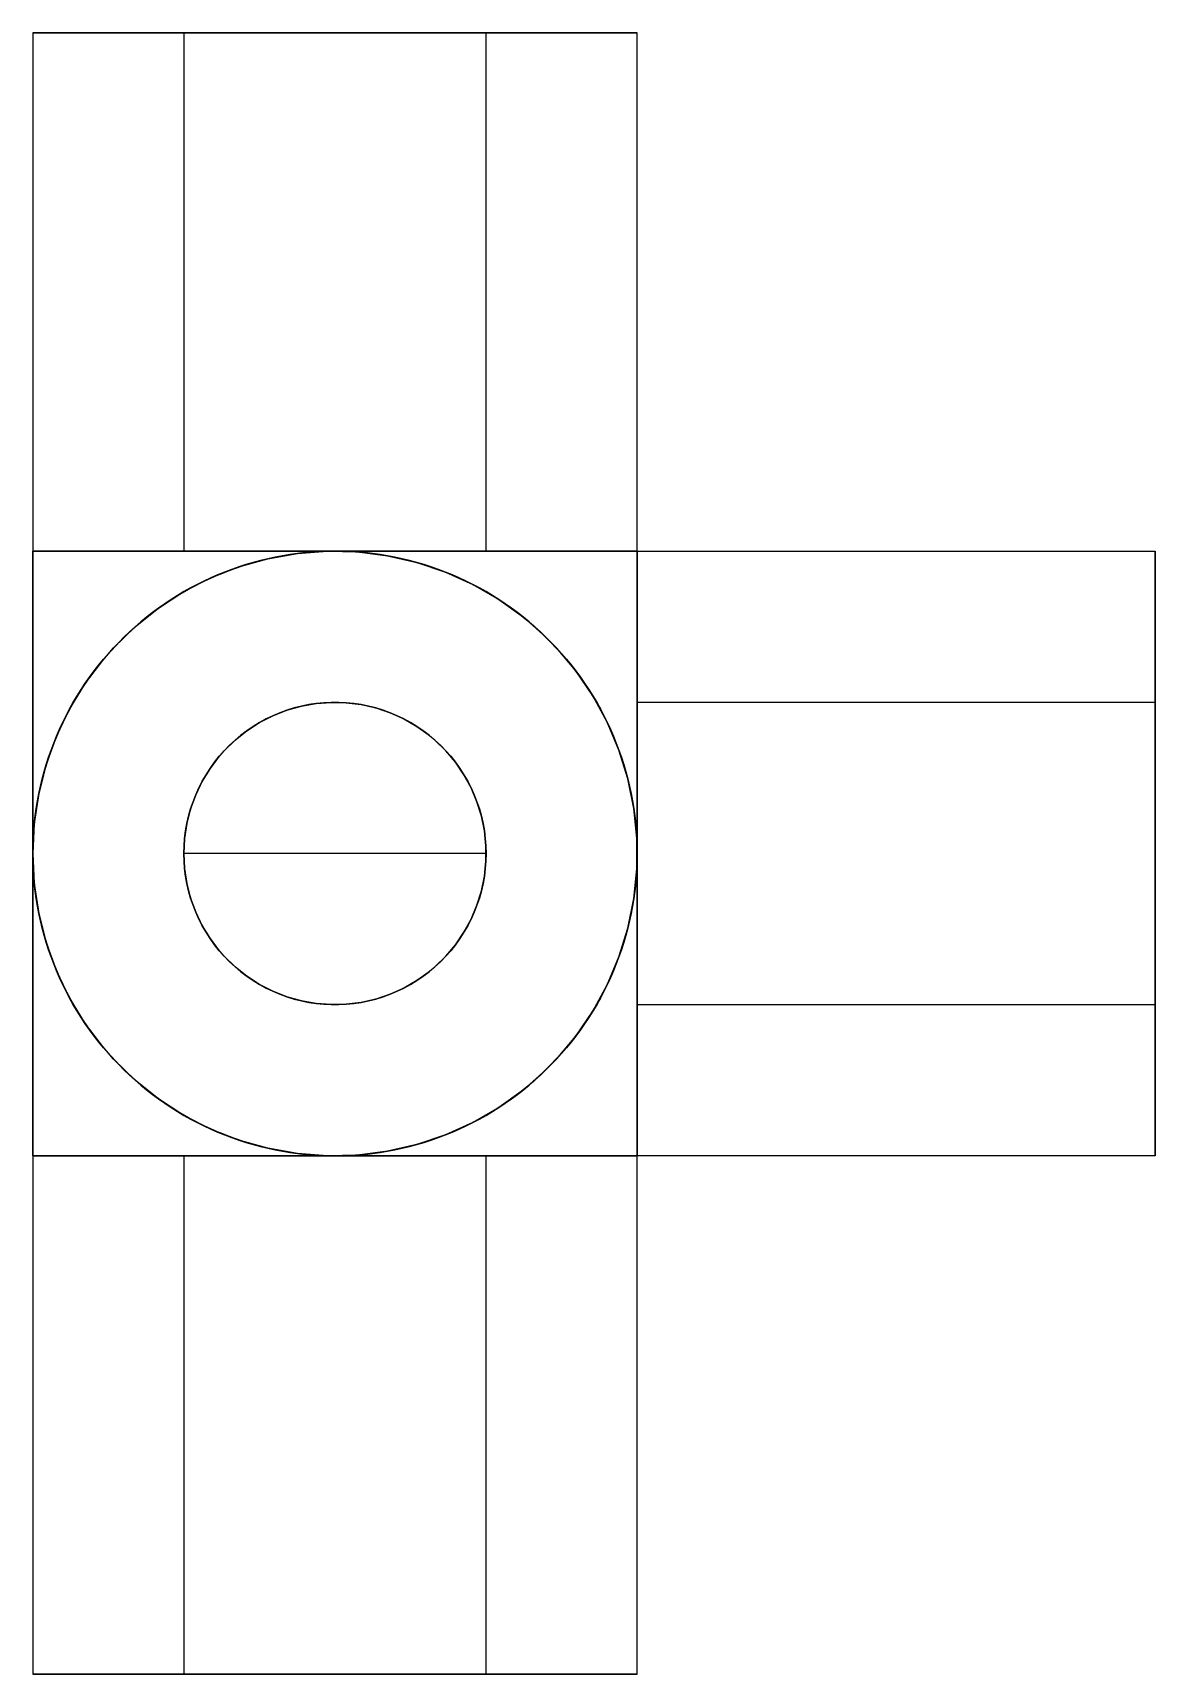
# Model space of a CAD drawing. Extents: x 0 to 2.83, y 0 to 3.3.
# Drawn here: x 0 to 1.026, y 1.8 to 3.3 of the extents above; entities that cross this region are included whole.
import ezdxf

# ---------------------------------------------------------------- set-up
doc = ezdxf.new("R2010")
doc.units = 0
doc.linetypes.add('HIDDEN', pattern=[9, 6, -3])
doc.layers.add('FRONT', color=7, linetype='CONTINUOUS')
doc.layers.add('FRONT_HID', color=7, linetype='HIDDEN')

msp = doc.modelspace()

# ---------------------------------------------------------------- linework, layer by layer
at = {"layer": 'FRONT'}
for p, q in [((0.552632, 3.3), (0, 3.3)), ((0, 3.3), (0, 2.826316)), ((0.552632, 2.826316), (0.552632, 3.3)), ((0.276316, 2.826316), (0, 2.826316)), ((0, 2.826316), (0, 2.55)), ((0.21483, 2.819388), (0.241958, 2.824171)), ((0.241958, 2.824171), (0.269427, 2.82623)), ((0.269427, 2.82623), (0.296965, 2.825543)), ((0.552632, 2.826316), (0.276316, 2.826316)), ((0.296965, 2.825543), (0.324298, 2.822118)), ((0.324298, 2.822118), (0.351153, 2.815988)), ((0.552632, 2.826316), (1.026316, 2.826316)), ((0.552632, 2.55), (0.552632, 2.826316)), ((1.026316, 2.273684), (1.026316, 2.826316)), ((0.162671, 2.801863), (0.188313, 2.811927)), ((0.188313, 2.811927), (0.21483, 2.819388)), ((0.351153, 2.815988), (0.377265, 2.807215)), ((0.377265, 2.807215), (0.402374, 2.795886)), ((0.138158, 2.789296), (0.162671, 2.801863)), ((0.402374, 2.795886), (0.42623, 2.782112)), ((0.115018, 2.774351), (0.138158, 2.789296)), ((0.42623, 2.782112), (0.448596, 2.766032)), ((0.093482, 2.757176), (0.115018, 2.774351)), ((0.448596, 2.766032), (0.46925, 2.747805)), ((0.073762, 2.737942), (0.093482, 2.757176)), ((0.46925, 2.747805), (0.487986, 2.727612)), ((0.056055, 2.716841), (0.073762, 2.737942)), ((0.040538, 2.694081), (0.056055, 2.716841)), ((0.487986, 2.727612), (0.504619, 2.705654)), ((0.504619, 2.705654), (0.518982, 2.682149)), ((0.027364, 2.669889), (0.040538, 2.694081)), ((0.245573, 2.684694), (0.259137, 2.687086)), ((0.259137, 2.687086), (0.272871, 2.688115)), ((0.272871, 2.688115), (0.28664, 2.687772)), ((0.28664, 2.687772), (0.300307, 2.686059)), ((0.300307, 2.686059), (0.313735, 2.682994)), ((0.207237, 2.669648), (0.219493, 2.675932)), ((0.219493, 2.675932), (0.232314, 2.680964)), ((0.232314, 2.680964), (0.245573, 2.684694)), ((0.313735, 2.682994), (0.326791, 2.678608)), ((0.326791, 2.678608), (0.339345, 2.672943)), ((0.339345, 2.672943), (0.351273, 2.666056)), ((0.518982, 2.682149), (0.530934, 2.657331)), ((0.016664, 2.644506), (0.027364, 2.669889)), ((0.184899, 2.653588), (0.195667, 2.662176)), ((0.195667, 2.662176), (0.207237, 2.669648)), ((0.351273, 2.666056), (0.362456, 2.658016)), ((0.362456, 2.658016), (0.372783, 2.648903)), ((0.530934, 2.657331), (0.540356, 2.631446)), ((0.008544, 2.618183), (0.016664, 2.644506)), ((0.166186, 2.63342), (0.175039, 2.643971)), ((0.175039, 2.643971), (0.184899, 2.653588)), ((0.372783, 2.648903), (0.382151, 2.638806)), ((0.158427, 2.62204), (0.166186, 2.63342)), ((0.382151, 2.638806), (0.390467, 2.627827)), ((0.390467, 2.627827), (0.397649, 2.616075)), ((0.540356, 2.631446), (0.547153, 2.604751)), ((0.003086, 2.591183), (0.008544, 2.618183)), ((0.15184, 2.609944), (0.158427, 2.62204)), ((0.397649, 2.616075), (0.403625, 2.603665)), ((0.14243, 2.584091), (0.14649, 2.597253)), ((0.14649, 2.597253), (0.15184, 2.609944)), ((0.403625, 2.603665), (0.408336, 2.590723)), ((0.547153, 2.604751), (0.551259, 2.577512)), ((0.000343, 2.563773), (0.003086, 2.591183)), ((0.139701, 2.570591), (0.14243, 2.584091)), ((0.408336, 2.590723), (0.411734, 2.577375)), ((0.13833, 2.556887), (0.139701, 2.570591)), ((0.411734, 2.577375), (0.413787, 2.563756)), ((0.551259, 2.577512), (0.552632, 2.55)), ((0, 2.55), (0, 2.273684)), ((0.000343, 2.536227), (0.000343, 2.563773)), ((0.414474, 2.55), (0.138158, 2.55)), ((0.13833, 2.543113), (0.13833, 2.556887)), ((0.413787, 2.563756), (0.414474, 2.55)), ((0.414474, 2.55), (0.413787, 2.536244)), ((0.552632, 2.55), (0.551259, 2.522488)), ((0.552632, 2.273684), (0.552632, 2.55)), ((0.003086, 2.508817), (0.000343, 2.536227)), ((0.139701, 2.529409), (0.13833, 2.543113)), ((0.413787, 2.536244), (0.411734, 2.522625)), ((0.14243, 2.515909), (0.139701, 2.529409)), ((0.411734, 2.522625), (0.408336, 2.509277)), ((0.551259, 2.522488), (0.547153, 2.495249)), ((0.008544, 2.481817), (0.003086, 2.508817)), ((0.14649, 2.502747), (0.14243, 2.515909)), ((0.408336, 2.509277), (0.403625, 2.496335)), ((0.15184, 2.490056), (0.14649, 2.502747)), ((0.158427, 2.47796), (0.15184, 2.490056)), ((0.403625, 2.496335), (0.397649, 2.483925)), ((0.547153, 2.495249), (0.540356, 2.468554)), ((0.016664, 2.455494), (0.008544, 2.481817)), ((0.166186, 2.46658), (0.158427, 2.47796)), ((0.397649, 2.483925), (0.390467, 2.472173)), ((0.175039, 2.456029), (0.166186, 2.46658)), ((0.382151, 2.461194), (0.372783, 2.451097)), ((0.390467, 2.472173), (0.382151, 2.461194)), ((0.540356, 2.468554), (0.530934, 2.442669)), ((0.027364, 2.430111), (0.016664, 2.455494)), ((0.184899, 2.446412), (0.175039, 2.456029)), ((0.195667, 2.437824), (0.184899, 2.446412)), ((0.372783, 2.451097), (0.362456, 2.441984)), ((0.040538, 2.405919), (0.027364, 2.430111)), ((0.207237, 2.430352), (0.195667, 2.437824)), ((0.219493, 2.424068), (0.207237, 2.430352)), ((0.351273, 2.433944), (0.339345, 2.427057)), ((0.362456, 2.441984), (0.351273, 2.433944)), ((0.530934, 2.442669), (0.518982, 2.417851)), ((0.232314, 2.419036), (0.219493, 2.424068)), ((0.245573, 2.415306), (0.232314, 2.419036)), ((0.259137, 2.412914), (0.245573, 2.415306)), ((0.313735, 2.417006), (0.300307, 2.413941)), ((0.326791, 2.421392), (0.313735, 2.417006)), ((0.339345, 2.427057), (0.326791, 2.421392)), ((0.518982, 2.417851), (0.504619, 2.394346)), ((0.056055, 2.383159), (0.040538, 2.405919)), ((0.272871, 2.411885), (0.259137, 2.412914)), ((0.28664, 2.412228), (0.272871, 2.411885)), ((0.300307, 2.413941), (0.28664, 2.412228)), ((0.504619, 2.394346), (0.487986, 2.372388)), ((0.073762, 2.362058), (0.056055, 2.383159)), ((0.487986, 2.372388), (0.46925, 2.352195)), ((0.093482, 2.342824), (0.073762, 2.362058)), ((0.115018, 2.325649), (0.093482, 2.342824)), ((0.46925, 2.352195), (0.448596, 2.333968)), ((0.138158, 2.310704), (0.115018, 2.325649)), ((0.448596, 2.333968), (0.42623, 2.317888)), ((0.162671, 2.298137), (0.138158, 2.310704)), ((0.42623, 2.317888), (0.402374, 2.304114)), ((0.188313, 2.288073), (0.162671, 2.298137)), ((0.402374, 2.304114), (0.377265, 2.292785)), ((0.21483, 2.280612), (0.188313, 2.288073)), ((0.241958, 2.275829), (0.21483, 2.280612)), ((0.351153, 2.284012), (0.324298, 2.277882)), ((0.377265, 2.292785), (0.351153, 2.284012)), ((0, 2.273684), (0, 1.8)), ((0, 2.273684), (0.276316, 2.273684)), ((0.269427, 2.27377), (0.241958, 2.275829)), ((0.296965, 2.274457), (0.269427, 2.27377)), ((0.276316, 2.273684), (0.552632, 2.273684)), ((0.324298, 2.277882), (0.296965, 2.274457)), ((1.026316, 2.273684), (0.552632, 2.273684)), ((0.552632, 1.8), (0.552632, 2.273684)), ((0, 1.8), (0.552632, 1.8))]:
    msp.add_line(p, q, dxfattribs=at)
at = {"layer": 'FRONT_HID', "linetype": 'HIDDEN'}
for p, q in [((0, 3.3), (0.552632, 3.3)), ((0.414474, 3.3), (0.138158, 3.3)), ((0.138158, 3.3), (0.414474, 3.3)), ((0.138158, 3.3), (0.138158, 2.826316)), ((0.414474, 2.826316), (0.414474, 3.3)), ((0.276316, 2.826316), (0, 2.826316)), ((0, 2.826316), (0.276316, 2.826316)), ((0.276316, 2.826316), (0, 2.826316)), ((0, 2.826316), (0, 2.55)), ((0, 2.55), (0, 2.826316)), ((0, 2.826316), (0, 2.55)), ((0, 2.826316), (0, 2.688158)), ((0.138158, 2.826316), (0.414474, 2.826316)), ((0.414474, 2.826316), (0.138158, 2.826316)), ((0.414474, 2.826316), (0.138158, 2.826316)), ((0.228334, 2.822118), (0.201478, 2.815988)), ((0.221565, 2.820837), (0.21483, 2.819388)), ((0.21483, 2.819388), (0.221565, 2.820837)), ((0.228334, 2.822118), (0.221565, 2.820837)), ((0.221565, 2.820837), (0.228334, 2.822118)), ((0.255667, 2.825543), (0.228334, 2.822118)), ((0.235133, 2.82323), (0.228334, 2.822118)), ((0.228334, 2.822118), (0.235133, 2.82323)), ((0.241958, 2.824171), (0.235133, 2.82323)), ((0.235133, 2.82323), (0.241958, 2.824171)), ((0.248804, 2.824943), (0.241958, 2.824171)), ((0.241958, 2.824171), (0.248804, 2.824943)), ((0.255667, 2.825543), (0.248804, 2.824943)), ((0.248804, 2.824943), (0.255667, 2.825543)), ((0.283205, 2.82623), (0.255667, 2.825543)), ((0.262543, 2.825972), (0.255667, 2.825543)), ((0.255667, 2.825543), (0.262543, 2.825972)), ((0.269427, 2.82623), (0.262543, 2.825972)), ((0.262543, 2.825972), (0.269427, 2.82623)), ((0.276316, 2.826316), (0.269427, 2.82623)), ((0.269427, 2.82623), (0.276316, 2.826316)), ((0.276316, 2.826316), (0.552632, 2.826316)), ((0.552632, 2.826316), (0.276316, 2.826316)), ((0.283205, 2.82623), (0.276316, 2.826316)), ((0.552632, 2.826316), (0.276316, 2.826316)), ((0.276316, 2.826316), (0.283205, 2.82623)), ((0.290089, 2.825972), (0.283205, 2.82623)), ((0.283205, 2.82623), (0.290089, 2.825972)), ((0.310674, 2.824171), (0.283205, 2.82623)), ((0.296965, 2.825543), (0.290089, 2.825972)), ((0.290089, 2.825972), (0.296965, 2.825543)), ((0.303828, 2.824943), (0.296965, 2.825543)), ((0.296965, 2.825543), (0.303828, 2.824943)), ((0.310674, 2.824171), (0.303828, 2.824943)), ((0.303828, 2.824943), (0.310674, 2.824171)), ((0.317499, 2.82323), (0.310674, 2.824171)), ((0.310674, 2.824171), (0.317499, 2.82323)), ((0.337802, 2.819388), (0.310674, 2.824171)), ((0.324298, 2.822118), (0.317499, 2.82323)), ((0.317499, 2.82323), (0.324298, 2.822118)), ((0.331067, 2.820837), (0.324298, 2.822118)), ((0.324298, 2.822118), (0.331067, 2.820837)), ((0.337802, 2.819388), (0.331067, 2.820837)), ((0.331067, 2.820837), (0.337802, 2.819388)), ((0.552632, 2.55), (0.552632, 2.826316)), ((0.552632, 2.826316), (0.552632, 2.55)), ((0.552632, 2.55), (0.552632, 2.826316)), ((1.026316, 2.826316), (1.026316, 2.273684)), ((0.175366, 2.807215), (0.150258, 2.795886)), ((0.175366, 2.807215), (0.168985, 2.804618)), ((0.168985, 2.804618), (0.175366, 2.807215)), ((0.201478, 2.815988), (0.175366, 2.807215)), ((0.18181, 2.809652), (0.175366, 2.807215)), ((0.175366, 2.807215), (0.18181, 2.809652)), ((0.188313, 2.811927), (0.18181, 2.809652)), ((0.18181, 2.809652), (0.188313, 2.811927)), ((0.19487, 2.81404), (0.188313, 2.811927)), ((0.188313, 2.811927), (0.19487, 2.81404)), ((0.201478, 2.815988), (0.19487, 2.81404)), ((0.19487, 2.81404), (0.201478, 2.815988)), ((0.208133, 2.817771), (0.201478, 2.815988)), ((0.201478, 2.815988), (0.208133, 2.817771)), ((0.21483, 2.819388), (0.208133, 2.817771)), ((0.208133, 2.817771), (0.21483, 2.819388)), ((0.344499, 2.817771), (0.337802, 2.819388)), ((0.337802, 2.819388), (0.344499, 2.817771)), ((0.364319, 2.811927), (0.337802, 2.819388)), ((0.351153, 2.815988), (0.344499, 2.817771)), ((0.344499, 2.817771), (0.351153, 2.815988)), ((0.357761, 2.81404), (0.351153, 2.815988)), ((0.351153, 2.815988), (0.357761, 2.81404)), ((0.364319, 2.811927), (0.357761, 2.81404)), ((0.357761, 2.81404), (0.364319, 2.811927)), ((0.370821, 2.809652), (0.364319, 2.811927)), ((0.364319, 2.811927), (0.370821, 2.809652)), ((0.389961, 2.801863), (0.364319, 2.811927)), ((0.377265, 2.807215), (0.370821, 2.809652)), ((0.370821, 2.809652), (0.377265, 2.807215)), ((0.383646, 2.804618), (0.377265, 2.807215)), ((0.377265, 2.807215), (0.383646, 2.804618)), ((0.150258, 2.795886), (0.126402, 2.782112)), ((0.144167, 2.792666), (0.138158, 2.789296)), ((0.138158, 2.789296), (0.144167, 2.792666)), ((0.150258, 2.795886), (0.144167, 2.792666)), ((0.144167, 2.792666), (0.150258, 2.795886)), ((0.156427, 2.798952), (0.150258, 2.795886)), ((0.150258, 2.795886), (0.156427, 2.798952)), ((0.162671, 2.801863), (0.156427, 2.798952)), ((0.156427, 2.798952), (0.162671, 2.801863)), ((0.168985, 2.804618), (0.162671, 2.801863)), ((0.162671, 2.801863), (0.168985, 2.804618)), ((0.389961, 2.801863), (0.383646, 2.804618)), ((0.383646, 2.804618), (0.389961, 2.801863)), ((0.396205, 2.798952), (0.389961, 2.801863)), ((0.389961, 2.801863), (0.396205, 2.798952)), ((0.414474, 2.789296), (0.389961, 2.801863)), ((0.402374, 2.795886), (0.396205, 2.798952)), ((0.396205, 2.798952), (0.402374, 2.795886)), ((0.408465, 2.792666), (0.402374, 2.795886)), ((0.402374, 2.795886), (0.408465, 2.792666)), ((0.414474, 2.789296), (0.408465, 2.792666)), ((0.408465, 2.792666), (0.414474, 2.789296)), ((0.126402, 2.782112), (0.104036, 2.766032)), ((0.120662, 2.778303), (0.115018, 2.774351)), ((0.115018, 2.774351), (0.120662, 2.778303)), ((0.126402, 2.782112), (0.120662, 2.778303)), ((0.120662, 2.778303), (0.126402, 2.782112)), ((0.132235, 2.785778), (0.126402, 2.782112)), ((0.126402, 2.782112), (0.132235, 2.785778)), ((0.138158, 2.789296), (0.132235, 2.785778)), ((0.132235, 2.785778), (0.138158, 2.789296)), ((0.420397, 2.785778), (0.414474, 2.789296)), ((0.414474, 2.789296), (0.420397, 2.785778)), ((0.437613, 2.774351), (0.414474, 2.789296)), ((0.42623, 2.782112), (0.420397, 2.785778)), ((0.420397, 2.785778), (0.42623, 2.782112)), ((0.43197, 2.778303), (0.42623, 2.782112)), ((0.42623, 2.782112), (0.43197, 2.778303)), ((0.437613, 2.774351), (0.43197, 2.778303)), ((0.43197, 2.778303), (0.437613, 2.774351)), ((0.104036, 2.766032), (0.083382, 2.747805)), ((0.098703, 2.76167), (0.093482, 2.757176)), ((0.093482, 2.757176), (0.098703, 2.76167)), ((0.104036, 2.766032), (0.098703, 2.76167)), ((0.098703, 2.76167), (0.104036, 2.766032)), ((0.109475, 2.77026), (0.104036, 2.766032)), ((0.104036, 2.766032), (0.109475, 2.77026)), ((0.115018, 2.774351), (0.109475, 2.77026)), ((0.109475, 2.77026), (0.115018, 2.774351)), ((0.443156, 2.77026), (0.437613, 2.774351)), ((0.437613, 2.774351), (0.443156, 2.77026)), ((0.45915, 2.757176), (0.437613, 2.774351)), ((0.448596, 2.766032), (0.443156, 2.77026)), ((0.443156, 2.77026), (0.448596, 2.766032)), ((0.453928, 2.76167), (0.448596, 2.766032)), ((0.448596, 2.766032), (0.453928, 2.76167)), ((0.45915, 2.757176), (0.453928, 2.76167)), ((0.453928, 2.76167), (0.45915, 2.757176)), ((0.083382, 2.747805), (0.064646, 2.727612)), ((0.083382, 2.747805), (0.07851, 2.742934)), ((0.07851, 2.742934), (0.083382, 2.747805)), ((0.088373, 2.752554), (0.083382, 2.747805)), ((0.083382, 2.747805), (0.088373, 2.752554)), ((0.093482, 2.757176), (0.088373, 2.752554)), ((0.088373, 2.752554), (0.093482, 2.757176)), ((0.464258, 2.752554), (0.45915, 2.757176)), ((0.45915, 2.757176), (0.464258, 2.752554)), ((0.47887, 2.737942), (0.45915, 2.757176)), ((0.46925, 2.747805), (0.464258, 2.752554)), ((0.464258, 2.752554), (0.46925, 2.747805)), ((0.474121, 2.742934), (0.46925, 2.747805)), ((0.46925, 2.747805), (0.474121, 2.742934)), ((0.069139, 2.732834), (0.064646, 2.727612)), ((0.064646, 2.727612), (0.069139, 2.732834)), ((0.073762, 2.737942), (0.069139, 2.732834)), ((0.069139, 2.732834), (0.073762, 2.737942)), ((0.07851, 2.742934), (0.073762, 2.737942)), ((0.073762, 2.737942), (0.07851, 2.742934)), ((0.47887, 2.737942), (0.474121, 2.742934)), ((0.474121, 2.742934), (0.47887, 2.737942)), ((0.483492, 2.732834), (0.47887, 2.737942)), ((0.47887, 2.737942), (0.483492, 2.732834)), ((0.496576, 2.716841), (0.47887, 2.737942)), ((0.487986, 2.727612), (0.483492, 2.732834)), ((0.483492, 2.732834), (0.487986, 2.727612)), ((0.064646, 2.727612), (0.048013, 2.705654)), ((0.056055, 2.716841), (0.051964, 2.711298)), ((0.051964, 2.711298), (0.056055, 2.716841)), ((0.060283, 2.72228), (0.056055, 2.716841)), ((0.056055, 2.716841), (0.060283, 2.72228)), ((0.064646, 2.727612), (0.060283, 2.72228)), ((0.060283, 2.72228), (0.064646, 2.727612)), ((0.492348, 2.72228), (0.487986, 2.727612)), ((0.487986, 2.727612), (0.492348, 2.72228)), ((0.496576, 2.716841), (0.492348, 2.72228)), ((0.492348, 2.72228), (0.496576, 2.716841)), ((0.500667, 2.711298), (0.496576, 2.716841)), ((0.496576, 2.716841), (0.500667, 2.711298)), ((0.512094, 2.694081), (0.496576, 2.716841)), ((0.048013, 2.705654), (0.033649, 2.682149)), ((0.048013, 2.705654), (0.044203, 2.699914)), ((0.044203, 2.699914), (0.048013, 2.705654)), ((0.051964, 2.711298), (0.048013, 2.705654)), ((0.048013, 2.705654), (0.051964, 2.711298)), ((0.504619, 2.705654), (0.500667, 2.711298)), ((0.500667, 2.711298), (0.504619, 2.705654)), ((0.508428, 2.699914), (0.504619, 2.705654)), ((0.504619, 2.705654), (0.508428, 2.699914)), ((0, 2.411842), (0, 2.688158)), ((0, 2.688158), (0, 2.411842)), ((0, 2.688158), (0, 2.411842)), ((0.037019, 2.688158), (0.033649, 2.682149)), ((0.033649, 2.682149), (0.037019, 2.688158)), ((0.040538, 2.694081), (0.037019, 2.688158)), ((0.037019, 2.688158), (0.040538, 2.694081)), ((0.044203, 2.699914), (0.040538, 2.694081)), ((0.040538, 2.694081), (0.044203, 2.699914)), ((0.252325, 2.686059), (0.238897, 2.682994)), ((0.252325, 2.686059), (0.245573, 2.684694)), ((0.245573, 2.684694), (0.252325, 2.686059)), ((0.265991, 2.687772), (0.252325, 2.686059)), ((0.259137, 2.687086), (0.252325, 2.686059)), ((0.252325, 2.686059), (0.259137, 2.687086)), ((0.265991, 2.687772), (0.259137, 2.687086)), ((0.259137, 2.687086), (0.265991, 2.687772)), ((0.27976, 2.688115), (0.265991, 2.687772)), ((0.272871, 2.688115), (0.265991, 2.687772)), ((0.265991, 2.687772), (0.272871, 2.688115)), ((0.27976, 2.688115), (0.272871, 2.688115)), ((0.272871, 2.688115), (0.27976, 2.688115)), ((0.293495, 2.687086), (0.27976, 2.688115)), ((0.28664, 2.687772), (0.27976, 2.688115)), ((0.27976, 2.688115), (0.28664, 2.687772)), ((0.293495, 2.687086), (0.28664, 2.687772)), ((0.28664, 2.687772), (0.293495, 2.687086)), ((0.307059, 2.684694), (0.293495, 2.687086)), ((0.300307, 2.686059), (0.293495, 2.687086)), ((0.293495, 2.687086), (0.300307, 2.686059)), ((0.307059, 2.684694), (0.300307, 2.686059)), ((0.300307, 2.686059), (0.307059, 2.684694)), ((0.512094, 2.694081), (0.508428, 2.699914)), ((0.508428, 2.699914), (0.512094, 2.694081)), ((0.515612, 2.688158), (0.512094, 2.694081)), ((0.512094, 2.694081), (0.515612, 2.688158)), ((0.525268, 2.669889), (0.512094, 2.694081)), ((0.518982, 2.682149), (0.515612, 2.688158)), ((0.515612, 2.688158), (0.518982, 2.682149)), ((0.552632, 2.411842), (0.552632, 2.688158)), ((0.552632, 2.688158), (1.026316, 2.688158)), ((0.552632, 2.688158), (0.552632, 2.411842)), ((0.552632, 2.411842), (0.552632, 2.688158)), ((1.026316, 2.688158), (1.026316, 2.411842)), ((1.026316, 2.411842), (1.026316, 2.688158)), ((0.033649, 2.682149), (0.021697, 2.657331)), ((0.03043, 2.676058), (0.027364, 2.669889)), ((0.027364, 2.669889), (0.03043, 2.676058)), ((0.033649, 2.682149), (0.03043, 2.676058)), ((0.03043, 2.676058), (0.033649, 2.682149)), ((0.213287, 2.672943), (0.201359, 2.666056)), ((0.213287, 2.672943), (0.207237, 2.669648)), ((0.207237, 2.669648), (0.213287, 2.672943)), ((0.225841, 2.678608), (0.213287, 2.672943)), ((0.219493, 2.675932), (0.213287, 2.672943)), ((0.213287, 2.672943), (0.219493, 2.675932)), ((0.225841, 2.678608), (0.219493, 2.675932)), ((0.219493, 2.675932), (0.225841, 2.678608)), ((0.238897, 2.682994), (0.225841, 2.678608)), ((0.232314, 2.680964), (0.225841, 2.678608)), ((0.225841, 2.678608), (0.232314, 2.680964)), ((0.238897, 2.682994), (0.232314, 2.680964)), ((0.232314, 2.680964), (0.238897, 2.682994)), ((0.245573, 2.684694), (0.238897, 2.682994)), ((0.238897, 2.682994), (0.245573, 2.684694)), ((0.320317, 2.680964), (0.307059, 2.684694)), ((0.313735, 2.682994), (0.307059, 2.684694)), ((0.307059, 2.684694), (0.313735, 2.682994)), ((0.320317, 2.680964), (0.313735, 2.682994)), ((0.313735, 2.682994), (0.320317, 2.680964)), ((0.333138, 2.675932), (0.320317, 2.680964)), ((0.326791, 2.678608), (0.320317, 2.680964)), ((0.320317, 2.680964), (0.326791, 2.678608)), ((0.333138, 2.675932), (0.326791, 2.678608)), ((0.326791, 2.678608), (0.333138, 2.675932)), ((0.345395, 2.669648), (0.333138, 2.675932)), ((0.339345, 2.672943), (0.333138, 2.675932)), ((0.333138, 2.675932), (0.339345, 2.672943)), ((0.345395, 2.669648), (0.339345, 2.672943)), ((0.339345, 2.672943), (0.345395, 2.669648)), ((0.522201, 2.676058), (0.518982, 2.682149)), ((0.518982, 2.682149), (0.522201, 2.676058)), ((0.525268, 2.669889), (0.522201, 2.676058)), ((0.522201, 2.676058), (0.525268, 2.669889)), ((0.021697, 2.657331), (0.012276, 2.631446)), ((0.021697, 2.657331), (0.019101, 2.650949)), ((0.019101, 2.650949), (0.021697, 2.657331)), ((0.024452, 2.663645), (0.021697, 2.657331)), ((0.021697, 2.657331), (0.024452, 2.663645)), ((0.027364, 2.669889), (0.024452, 2.663645)), ((0.024452, 2.663645), (0.027364, 2.669889)), ((0.190176, 2.658016), (0.179849, 2.648903)), ((0.190176, 2.658016), (0.184899, 2.653588)), ((0.184899, 2.653588), (0.190176, 2.658016)), ((0.201359, 2.666056), (0.190176, 2.658016)), ((0.195667, 2.662176), (0.190176, 2.658016)), ((0.190176, 2.658016), (0.195667, 2.662176)), ((0.201359, 2.666056), (0.195667, 2.662176)), ((0.195667, 2.662176), (0.201359, 2.666056)), ((0.207237, 2.669648), (0.201359, 2.666056)), ((0.201359, 2.666056), (0.207237, 2.669648)), ((0.356965, 2.662176), (0.345395, 2.669648)), ((0.351273, 2.666056), (0.345395, 2.669648)), ((0.345395, 2.669648), (0.351273, 2.666056)), ((0.356965, 2.662176), (0.351273, 2.666056)), ((0.351273, 2.666056), (0.356965, 2.662176)), ((0.367733, 2.653588), (0.356965, 2.662176)), ((0.362456, 2.658016), (0.356965, 2.662176)), ((0.356965, 2.662176), (0.362456, 2.658016)), ((0.367733, 2.653588), (0.362456, 2.658016)), ((0.362456, 2.658016), (0.367733, 2.653588)), ((0.528179, 2.663645), (0.525268, 2.669889)), ((0.525268, 2.669889), (0.528179, 2.663645)), ((0.535968, 2.644506), (0.525268, 2.669889)), ((0.530934, 2.657331), (0.528179, 2.663645)), ((0.528179, 2.663645), (0.530934, 2.657331)), ((0.533531, 2.650949), (0.530934, 2.657331)), ((0.530934, 2.657331), (0.533531, 2.650949)), ((0.016664, 2.644506), (0.014388, 2.638003)), ((0.014388, 2.638003), (0.016664, 2.644506)), ((0.019101, 2.650949), (0.016664, 2.644506)), ((0.016664, 2.644506), (0.019101, 2.650949)), ((0.179849, 2.648903), (0.170481, 2.638806)), ((0.175039, 2.643971), (0.170481, 2.638806)), ((0.170481, 2.638806), (0.175039, 2.643971)), ((0.179849, 2.648903), (0.175039, 2.643971)), ((0.175039, 2.643971), (0.179849, 2.648903)), ((0.184899, 2.653588), (0.179849, 2.648903)), ((0.179849, 2.648903), (0.184899, 2.653588)), ((0.377593, 2.643971), (0.367733, 2.653588)), ((0.372783, 2.648903), (0.367733, 2.653588)), ((0.367733, 2.653588), (0.372783, 2.648903)), ((0.377593, 2.643971), (0.372783, 2.648903)), ((0.372783, 2.648903), (0.377593, 2.643971)), ((0.386446, 2.63342), (0.377593, 2.643971)), ((0.382151, 2.638806), (0.377593, 2.643971)), ((0.377593, 2.643971), (0.382151, 2.638806)), ((0.535968, 2.644506), (0.533531, 2.650949)), ((0.533531, 2.650949), (0.535968, 2.644506)), ((0.538243, 2.638003), (0.535968, 2.644506)), ((0.535968, 2.644506), (0.538243, 2.638003)), ((0.544087, 2.618183), (0.535968, 2.644506)), ((0.012276, 2.631446), (0.005479, 2.604751)), ((0.012276, 2.631446), (0.010328, 2.624837)), ((0.010328, 2.624837), (0.012276, 2.631446)), ((0.014388, 2.638003), (0.012276, 2.631446)), ((0.012276, 2.631446), (0.014388, 2.638003)), ((0.162164, 2.627827), (0.154983, 2.616075)), ((0.162164, 2.627827), (0.158427, 2.62204)), ((0.158427, 2.62204), (0.162164, 2.627827)), ((0.170481, 2.638806), (0.162164, 2.627827)), ((0.166186, 2.63342), (0.162164, 2.627827)), ((0.162164, 2.627827), (0.166186, 2.63342)), ((0.170481, 2.638806), (0.166186, 2.63342)), ((0.166186, 2.63342), (0.170481, 2.638806)), ((0.386446, 2.63342), (0.382151, 2.638806)), ((0.382151, 2.638806), (0.386446, 2.63342)), ((0.394205, 2.62204), (0.386446, 2.63342)), ((0.390467, 2.627827), (0.386446, 2.63342)), ((0.386446, 2.63342), (0.390467, 2.627827)), ((0.394205, 2.62204), (0.390467, 2.627827)), ((0.390467, 2.627827), (0.394205, 2.62204)), ((0.540356, 2.631446), (0.538243, 2.638003)), ((0.538243, 2.638003), (0.540356, 2.631446)), ((0.542304, 2.624837), (0.540356, 2.631446)), ((0.540356, 2.631446), (0.542304, 2.624837)), ((0.006928, 2.611486), (0.005479, 2.604751)), ((0.005479, 2.604751), (0.006928, 2.611486)), ((0.008544, 2.618183), (0.006928, 2.611486)), ((0.006928, 2.611486), (0.008544, 2.618183)), ((0.010328, 2.624837), (0.008544, 2.618183)), ((0.008544, 2.618183), (0.010328, 2.624837)), ((0.154983, 2.616075), (0.149007, 2.603665)), ((0.154983, 2.616075), (0.15184, 2.609944)), ((0.15184, 2.609944), (0.154983, 2.616075)), ((0.158427, 2.62204), (0.154983, 2.616075)), ((0.154983, 2.616075), (0.158427, 2.62204)), ((0.400792, 2.609944), (0.394205, 2.62204)), ((0.397649, 2.616075), (0.394205, 2.62204)), ((0.394205, 2.62204), (0.397649, 2.616075)), ((0.400792, 2.609944), (0.397649, 2.616075)), ((0.397649, 2.616075), (0.400792, 2.609944)), ((0.544087, 2.618183), (0.542304, 2.624837)), ((0.542304, 2.624837), (0.544087, 2.618183)), ((0.545704, 2.611486), (0.544087, 2.618183)), ((0.544087, 2.618183), (0.545704, 2.611486)), ((0.549545, 2.591183), (0.544087, 2.618183)), ((0.547153, 2.604751), (0.545704, 2.611486)), ((0.545704, 2.611486), (0.547153, 2.604751)), ((0.005479, 2.604751), (0.001373, 2.577512)), ((0.004198, 2.597982), (0.003086, 2.591183)), ((0.003086, 2.591183), (0.004198, 2.597982)), ((0.005479, 2.604751), (0.004198, 2.597982)), ((0.004198, 2.597982), (0.005479, 2.604751)), ((0.149007, 2.603665), (0.144296, 2.590723)), ((0.14649, 2.597253), (0.144296, 2.590723)), ((0.144296, 2.590723), (0.14649, 2.597253)), ((0.149007, 2.603665), (0.14649, 2.597253)), ((0.14649, 2.597253), (0.149007, 2.603665)), ((0.15184, 2.609944), (0.149007, 2.603665)), ((0.149007, 2.603665), (0.15184, 2.609944)), ((0.406142, 2.597253), (0.400792, 2.609944)), ((0.403625, 2.603665), (0.400792, 2.609944)), ((0.400792, 2.609944), (0.403625, 2.603665)), ((0.406142, 2.597253), (0.403625, 2.603665)), ((0.403625, 2.603665), (0.406142, 2.597253)), ((0.410201, 2.584091), (0.406142, 2.597253)), ((0.408336, 2.590723), (0.406142, 2.597253)), ((0.406142, 2.597253), (0.408336, 2.590723)), ((0.548434, 2.597982), (0.547153, 2.604751)), ((0.547153, 2.604751), (0.548434, 2.597982)), ((0.549545, 2.591183), (0.548434, 2.597982)), ((0.548434, 2.597982), (0.549545, 2.591183)), ((0.002144, 2.584358), (0.001373, 2.577512)), ((0.001373, 2.577512), (0.002144, 2.584358)), ((0.003086, 2.591183), (0.002144, 2.584358)), ((0.002144, 2.584358), (0.003086, 2.591183)), ((0.144296, 2.590723), (0.140897, 2.577375)), ((0.14243, 2.584091), (0.140897, 2.577375)), ((0.140897, 2.577375), (0.14243, 2.584091)), ((0.144296, 2.590723), (0.14243, 2.584091)), ((0.14243, 2.584091), (0.144296, 2.590723)), ((0.410201, 2.584091), (0.408336, 2.590723)), ((0.408336, 2.590723), (0.410201, 2.584091)), ((0.412931, 2.570591), (0.410201, 2.584091)), ((0.411734, 2.577375), (0.410201, 2.584091)), ((0.410201, 2.584091), (0.411734, 2.577375)), ((0.550487, 2.584358), (0.549545, 2.591183)), ((0.549545, 2.591183), (0.550487, 2.584358)), ((0.552288, 2.563773), (0.549545, 2.591183)), ((0.551259, 2.577512), (0.550487, 2.584358)), ((0.550487, 2.584358), (0.551259, 2.577512)), ((0.001373, 2.577512), (0, 2.55)), ((0.000773, 2.570649), (0.000343, 2.563773)), ((0.000343, 2.563773), (0.000773, 2.570649)), ((0.001373, 2.577512), (0.000773, 2.570649)), ((0.000773, 2.570649), (0.001373, 2.577512)), ((0.140897, 2.577375), (0.138844, 2.563756)), ((0.139701, 2.570591), (0.138844, 2.563756)), ((0.138844, 2.563756), (0.139701, 2.570591)), ((0.140897, 2.577375), (0.139701, 2.570591)), ((0.139701, 2.570591), (0.140897, 2.577375)), ((0.412931, 2.570591), (0.411734, 2.577375)), ((0.411734, 2.577375), (0.412931, 2.570591)), ((0.414302, 2.556887), (0.412931, 2.570591)), ((0.413787, 2.563756), (0.412931, 2.570591)), ((0.412931, 2.570591), (0.413787, 2.563756)), ((0.551859, 2.570649), (0.551259, 2.577512)), ((0.551259, 2.577512), (0.551859, 2.570649)), ((0.552288, 2.563773), (0.551859, 2.570649)), ((0.551859, 2.570649), (0.552288, 2.563773)), ((0.000086, 2.556889), (0, 2.55)), ((0, 2.55), (0.000086, 2.556889)), ((0, 2.55), (0.001373, 2.522488)), ((0, 2.55), (0.000086, 2.543111)), ((0.000086, 2.543111), (0, 2.55)), ((0, 2.55), (0, 2.273684)), ((0, 2.55), (0, 2.273684)), ((0, 2.273684), (0, 2.55)), ((0.000343, 2.563773), (0.000086, 2.556889)), ((0.000086, 2.556889), (0.000343, 2.563773)), ((0.138844, 2.563756), (0.138158, 2.55)), ((0.13833, 2.556887), (0.138158, 2.55)), ((0.138158, 2.55), (0.13833, 2.556887)), ((0.138158, 2.55), (0.138844, 2.536244)), ((0.138158, 2.55), (0.13833, 2.543113)), ((0.13833, 2.543113), (0.138158, 2.55)), ((0.414474, 2.55), (0.138158, 2.55)), ((0.138844, 2.563756), (0.13833, 2.556887)), ((0.13833, 2.556887), (0.138844, 2.563756)), ((0.414302, 2.556887), (0.413787, 2.563756)), ((0.413787, 2.563756), (0.414302, 2.556887)), ((0.414302, 2.543113), (0.414302, 2.556887)), ((0.414474, 2.55), (0.414302, 2.556887)), ((0.414302, 2.556887), (0.414474, 2.55)), ((0.414302, 2.543113), (0.414474, 2.55)), ((0.414474, 2.55), (0.414302, 2.543113)), ((0.552546, 2.556889), (0.552288, 2.563773)), ((0.552288, 2.563773), (0.552546, 2.556889)), ((0.552288, 2.536227), (0.552288, 2.563773)), ((0.552632, 2.55), (0.552546, 2.556889)), ((0.552546, 2.556889), (0.552632, 2.55)), ((0.552546, 2.543111), (0.552632, 2.55)), ((0.552632, 2.55), (0.552546, 2.543111)), ((0.552632, 2.55), (0.552632, 2.273684)), ((0.552632, 2.273684), (0.552632, 2.55)), ((0.552632, 2.273684), (0.552632, 2.55)), ((0.000086, 2.543111), (0.000343, 2.536227)), ((0.000343, 2.536227), (0.000086, 2.543111)), ((0.000343, 2.536227), (0.000773, 2.529351)), ((0.000773, 2.529351), (0.000343, 2.536227)), ((0.13833, 2.543113), (0.138844, 2.536244)), ((0.138844, 2.536244), (0.13833, 2.543113)), ((0.138844, 2.536244), (0.140897, 2.522625)), ((0.138844, 2.536244), (0.139701, 2.529409)), ((0.139701, 2.529409), (0.138844, 2.536244)), ((0.412931, 2.529409), (0.414302, 2.543113)), ((0.412931, 2.529409), (0.413787, 2.536244)), ((0.413787, 2.536244), (0.412931, 2.529409)), ((0.413787, 2.536244), (0.414302, 2.543113)), ((0.414302, 2.543113), (0.413787, 2.536244)), ((0.549545, 2.508817), (0.552288, 2.536227)), ((0.551859, 2.529351), (0.552288, 2.536227)), ((0.552288, 2.536227), (0.551859, 2.529351)), ((0.552288, 2.536227), (0.552546, 2.543111)), ((0.552546, 2.543111), (0.552288, 2.536227)), ((0.000773, 2.529351), (0.001373, 2.522488)), ((0.001373, 2.522488), (0.000773, 2.529351)), ((0.001373, 2.522488), (0.005479, 2.495249)), ((0.001373, 2.522488), (0.002144, 2.515642)), ((0.002144, 2.515642), (0.001373, 2.522488)), ((0.139701, 2.529409), (0.140897, 2.522625)), ((0.140897, 2.522625), (0.139701, 2.529409)), ((0.140897, 2.522625), (0.144296, 2.509277)), ((0.140897, 2.522625), (0.14243, 2.515909)), ((0.14243, 2.515909), (0.140897, 2.522625)), ((0.410201, 2.515909), (0.412931, 2.529409)), ((0.410201, 2.515909), (0.411734, 2.522625)), ((0.411734, 2.522625), (0.410201, 2.515909)), ((0.411734, 2.522625), (0.412931, 2.529409)), ((0.412931, 2.529409), (0.411734, 2.522625)), ((0.550487, 2.515642), (0.551259, 2.522488)), ((0.551259, 2.522488), (0.550487, 2.515642)), ((0.551259, 2.522488), (0.551859, 2.529351)), ((0.551859, 2.529351), (0.551259, 2.522488)), ((0.002144, 2.515642), (0.003086, 2.508817)), ((0.003086, 2.508817), (0.002144, 2.515642)), ((0.003086, 2.508817), (0.004198, 2.502018)), ((0.004198, 2.502018), (0.003086, 2.508817)), ((0.14243, 2.515909), (0.144296, 2.509277)), ((0.144296, 2.509277), (0.14243, 2.515909)), ((0.144296, 2.509277), (0.149007, 2.496335)), ((0.144296, 2.509277), (0.14649, 2.502747)), ((0.14649, 2.502747), (0.144296, 2.509277)), ((0.406142, 2.502747), (0.410201, 2.515909)), ((0.406142, 2.502747), (0.408336, 2.509277)), ((0.408336, 2.509277), (0.406142, 2.502747)), ((0.408336, 2.509277), (0.410201, 2.515909)), ((0.410201, 2.515909), (0.408336, 2.509277)), ((0.544087, 2.481817), (0.549545, 2.508817)), ((0.548434, 2.502018), (0.549545, 2.508817)), ((0.549545, 2.508817), (0.548434, 2.502018)), ((0.549545, 2.508817), (0.550487, 2.515642)), ((0.550487, 2.515642), (0.549545, 2.508817)), ((0.004198, 2.502018), (0.005479, 2.495249)), ((0.005479, 2.495249), (0.004198, 2.502018)), ((0.005479, 2.495249), (0.012276, 2.468554)), ((0.005479, 2.495249), (0.006928, 2.488514)), ((0.006928, 2.488514), (0.005479, 2.495249)), ((0.14649, 2.502747), (0.149007, 2.496335)), ((0.149007, 2.496335), (0.14649, 2.502747)), ((0.149007, 2.496335), (0.154983, 2.483925)), ((0.149007, 2.496335), (0.15184, 2.490056)), ((0.15184, 2.490056), (0.149007, 2.496335)), ((0.15184, 2.490056), (0.154983, 2.483925)), ((0.154983, 2.483925), (0.15184, 2.490056)), ((0.394205, 2.47796), (0.400792, 2.490056)), ((0.397649, 2.483925), (0.400792, 2.490056)), ((0.400792, 2.490056), (0.397649, 2.483925)), ((0.400792, 2.490056), (0.406142, 2.502747)), ((0.400792, 2.490056), (0.403625, 2.496335)), ((0.403625, 2.496335), (0.400792, 2.490056)), ((0.403625, 2.496335), (0.406142, 2.502747)), ((0.406142, 2.502747), (0.403625, 2.496335)), ((0.545704, 2.488514), (0.547153, 2.495249)), ((0.547153, 2.495249), (0.545704, 2.488514)), ((0.547153, 2.495249), (0.548434, 2.502018)), ((0.548434, 2.502018), (0.547153, 2.495249)), ((0.006928, 2.488514), (0.008544, 2.481817)), ((0.008544, 2.481817), (0.006928, 2.488514)), ((0.008544, 2.481817), (0.010328, 2.475163)), ((0.010328, 2.475163), (0.008544, 2.481817)), ((0.010328, 2.475163), (0.012276, 2.468554)), ((0.012276, 2.468554), (0.010328, 2.475163)), ((0.154983, 2.483925), (0.162164, 2.472173)), ((0.154983, 2.483925), (0.158427, 2.47796)), ((0.158427, 2.47796), (0.154983, 2.483925)), ((0.158427, 2.47796), (0.162164, 2.472173)), ((0.162164, 2.472173), (0.158427, 2.47796)), ((0.386446, 2.46658), (0.394205, 2.47796)), ((0.390467, 2.472173), (0.394205, 2.47796)), ((0.394205, 2.47796), (0.390467, 2.472173)), ((0.394205, 2.47796), (0.397649, 2.483925)), ((0.397649, 2.483925), (0.394205, 2.47796)), ((0.535968, 2.455494), (0.544087, 2.481817)), ((0.540356, 2.468554), (0.542304, 2.475163)), ((0.542304, 2.475163), (0.540356, 2.468554)), ((0.542304, 2.475163), (0.544087, 2.481817)), ((0.544087, 2.481817), (0.542304, 2.475163)), ((0.544087, 2.481817), (0.545704, 2.488514)), ((0.545704, 2.488514), (0.544087, 2.481817)), ((0.012276, 2.468554), (0.021697, 2.442669)), ((0.012276, 2.468554), (0.014388, 2.461997)), ((0.014388, 2.461997), (0.012276, 2.468554)), ((0.014388, 2.461997), (0.016664, 2.455494)), ((0.016664, 2.455494), (0.014388, 2.461997)), ((0.162164, 2.472173), (0.170481, 2.461194)), ((0.162164, 2.472173), (0.166186, 2.46658)), ((0.166186, 2.46658), (0.162164, 2.472173)), ((0.166186, 2.46658), (0.170481, 2.461194)), ((0.170481, 2.461194), (0.166186, 2.46658)), ((0.170481, 2.461194), (0.179849, 2.451097)), ((0.170481, 2.461194), (0.175039, 2.456029)), ((0.175039, 2.456029), (0.170481, 2.461194)), ((0.377593, 2.456029), (0.386446, 2.46658)), ((0.377593, 2.456029), (0.382151, 2.461194)), ((0.382151, 2.461194), (0.377593, 2.456029)), ((0.382151, 2.461194), (0.386446, 2.46658)), ((0.386446, 2.46658), (0.382151, 2.461194)), ((0.386446, 2.46658), (0.390467, 2.472173)), ((0.390467, 2.472173), (0.386446, 2.46658)), ((0.535968, 2.455494), (0.538243, 2.461997)), ((0.538243, 2.461997), (0.535968, 2.455494)), ((0.538243, 2.461997), (0.540356, 2.468554)), ((0.540356, 2.468554), (0.538243, 2.461997)), ((0.016664, 2.455494), (0.019101, 2.449051)), ((0.019101, 2.449051), (0.016664, 2.455494)), ((0.019101, 2.449051), (0.021697, 2.442669)), ((0.021697, 2.442669), (0.019101, 2.449051)), ((0.175039, 2.456029), (0.179849, 2.451097)), ((0.179849, 2.451097), (0.175039, 2.456029)), ((0.179849, 2.451097), (0.190176, 2.441984)), ((0.179849, 2.451097), (0.184899, 2.446412)), ((0.184899, 2.446412), (0.179849, 2.451097)), ((0.184899, 2.446412), (0.190176, 2.441984)), ((0.190176, 2.441984), (0.184899, 2.446412)), ((0.356965, 2.437824), (0.367733, 2.446412)), ((0.362456, 2.441984), (0.367733, 2.446412)), ((0.367733, 2.446412), (0.362456, 2.441984)), ((0.367733, 2.446412), (0.377593, 2.456029)), ((0.367733, 2.446412), (0.372783, 2.451097)), ((0.372783, 2.451097), (0.367733, 2.446412)), ((0.372783, 2.451097), (0.377593, 2.456029)), ((0.377593, 2.456029), (0.372783, 2.451097)), ((0.525268, 2.430111), (0.535968, 2.455494)), ((0.530934, 2.442669), (0.533531, 2.449051)), ((0.533531, 2.449051), (0.530934, 2.442669)), ((0.533531, 2.449051), (0.535968, 2.455494)), ((0.535968, 2.455494), (0.533531, 2.449051)), ((0.021697, 2.442669), (0.033649, 2.417851)), ((0.021697, 2.442669), (0.024452, 2.436355)), ((0.024452, 2.436355), (0.021697, 2.442669)), ((0.024452, 2.436355), (0.027364, 2.430111)), ((0.027364, 2.430111), (0.024452, 2.436355)), ((0.027364, 2.430111), (0.03043, 2.423942)), ((0.03043, 2.423942), (0.027364, 2.430111)), ((0.190176, 2.441984), (0.201359, 2.433944)), ((0.190176, 2.441984), (0.195667, 2.437824)), ((0.195667, 2.437824), (0.190176, 2.441984)), ((0.195667, 2.437824), (0.201359, 2.433944)), ((0.201359, 2.433944), (0.195667, 2.437824)), ((0.201359, 2.433944), (0.213287, 2.427057)), ((0.201359, 2.433944), (0.207237, 2.430352)), ((0.207237, 2.430352), (0.201359, 2.433944)), ((0.207237, 2.430352), (0.213287, 2.427057)), ((0.213287, 2.427057), (0.207237, 2.430352)), ((0.333138, 2.424068), (0.345395, 2.430352)), ((0.339345, 2.427057), (0.345395, 2.430352)), ((0.345395, 2.430352), (0.339345, 2.427057)), ((0.345395, 2.430352), (0.356965, 2.437824)), ((0.345395, 2.430352), (0.351273, 2.433944)), ((0.351273, 2.433944), (0.345395, 2.430352)), ((0.351273, 2.433944), (0.356965, 2.437824)), ((0.356965, 2.437824), (0.351273, 2.433944)), ((0.356965, 2.437824), (0.362456, 2.441984)), ((0.362456, 2.441984), (0.356965, 2.437824)), ((0.512094, 2.405919), (0.525268, 2.430111)), ((0.522201, 2.423942), (0.525268, 2.430111)), ((0.525268, 2.430111), (0.522201, 2.423942)), ((0.525268, 2.430111), (0.528179, 2.436355)), ((0.528179, 2.436355), (0.525268, 2.430111)), ((0.528179, 2.436355), (0.530934, 2.442669)), ((0.530934, 2.442669), (0.528179, 2.436355)), ((0.03043, 2.423942), (0.033649, 2.417851)), ((0.033649, 2.417851), (0.03043, 2.423942)), ((0.033649, 2.417851), (0.048013, 2.394346)), ((0.033649, 2.417851), (0.037019, 2.411842)), ((0.037019, 2.411842), (0.033649, 2.417851)), ((0.213287, 2.427057), (0.225841, 2.421392)), ((0.213287, 2.427057), (0.219493, 2.424068)), ((0.219493, 2.424068), (0.213287, 2.427057)), ((0.219493, 2.424068), (0.225841, 2.421392)), ((0.225841, 2.421392), (0.219493, 2.424068)), ((0.225841, 2.421392), (0.238897, 2.417006)), ((0.225841, 2.421392), (0.232314, 2.419036)), ((0.232314, 2.419036), (0.225841, 2.421392)), ((0.232314, 2.419036), (0.238897, 2.417006)), ((0.238897, 2.417006), (0.232314, 2.419036)), ((0.238897, 2.417006), (0.252325, 2.413941)), ((0.238897, 2.417006), (0.245573, 2.415306)), ((0.245573, 2.415306), (0.238897, 2.417006)), ((0.245573, 2.415306), (0.252325, 2.413941)), ((0.252325, 2.413941), (0.245573, 2.415306)), ((0.293495, 2.412914), (0.307059, 2.415306)), ((0.300307, 2.413941), (0.307059, 2.415306)), ((0.307059, 2.415306), (0.300307, 2.413941)), ((0.307059, 2.415306), (0.320317, 2.419036)), ((0.307059, 2.415306), (0.313735, 2.417006)), ((0.313735, 2.417006), (0.307059, 2.415306)), ((0.313735, 2.417006), (0.320317, 2.419036)), ((0.320317, 2.419036), (0.313735, 2.417006)), ((0.320317, 2.419036), (0.333138, 2.424068)), ((0.320317, 2.419036), (0.326791, 2.421392)), ((0.326791, 2.421392), (0.320317, 2.419036)), ((0.326791, 2.421392), (0.333138, 2.424068)), ((0.333138, 2.424068), (0.326791, 2.421392)), ((0.333138, 2.424068), (0.339345, 2.427057)), ((0.339345, 2.427057), (0.333138, 2.424068)), ((0.515612, 2.411842), (0.518982, 2.417851)), ((0.518982, 2.417851), (0.515612, 2.411842)), ((0.518982, 2.417851), (0.522201, 2.423942)), ((0.522201, 2.423942), (0.518982, 2.417851)), ((0, 2.411842), (0, 2.273684)), ((0.037019, 2.411842), (0.040538, 2.405919)), ((0.040538, 2.405919), (0.037019, 2.411842)), ((0.040538, 2.405919), (0.044203, 2.400086)), ((0.044203, 2.400086), (0.040538, 2.405919)), ((0.044203, 2.400086), (0.048013, 2.394346)), ((0.048013, 2.394346), (0.044203, 2.400086)), ((0.252325, 2.413941), (0.265991, 2.412228)), ((0.252325, 2.413941), (0.259137, 2.412914)), ((0.259137, 2.412914), (0.252325, 2.413941)), ((0.259137, 2.412914), (0.265991, 2.412228)), ((0.265991, 2.412228), (0.259137, 2.412914)), ((0.265991, 2.412228), (0.27976, 2.411885)), ((0.265991, 2.412228), (0.272871, 2.411885)), ((0.272871, 2.411885), (0.265991, 2.412228)), ((0.272871, 2.411885), (0.27976, 2.411885)), ((0.27976, 2.411885), (0.272871, 2.411885)), ((0.27976, 2.411885), (0.293495, 2.412914)), ((0.27976, 2.411885), (0.28664, 2.412228)), ((0.28664, 2.412228), (0.27976, 2.411885)), ((0.28664, 2.412228), (0.293495, 2.412914)), ((0.293495, 2.412914), (0.28664, 2.412228)), ((0.293495, 2.412914), (0.300307, 2.413941)), ((0.300307, 2.413941), (0.293495, 2.412914)), ((0.496576, 2.383159), (0.512094, 2.405919)), ((0.504619, 2.394346), (0.508428, 2.400086)), ((0.508428, 2.400086), (0.504619, 2.394346)), ((0.508428, 2.400086), (0.512094, 2.405919)), ((0.512094, 2.405919), (0.508428, 2.400086)), ((0.512094, 2.405919), (0.515612, 2.411842)), ((0.515612, 2.411842), (0.512094, 2.405919)), ((1.026316, 2.411842), (0.552632, 2.411842)), ((0.048013, 2.394346), (0.064646, 2.372388)), ((0.048013, 2.394346), (0.051964, 2.388702)), ((0.051964, 2.388702), (0.048013, 2.394346)), ((0.051964, 2.388702), (0.056055, 2.383159)), ((0.056055, 2.383159), (0.051964, 2.388702)), ((0.496576, 2.383159), (0.500667, 2.388702)), ((0.500667, 2.388702), (0.496576, 2.383159)), ((0.500667, 2.388702), (0.504619, 2.394346)), ((0.504619, 2.394346), (0.500667, 2.388702)), ((0.056055, 2.383159), (0.060283, 2.37772)), ((0.060283, 2.37772), (0.056055, 2.383159)), ((0.060283, 2.37772), (0.064646, 2.372388)), ((0.064646, 2.372388), (0.060283, 2.37772)), ((0.064646, 2.372388), (0.083382, 2.352195)), ((0.064646, 2.372388), (0.069139, 2.367166)), ((0.069139, 2.367166), (0.064646, 2.372388)), ((0.47887, 2.362058), (0.496576, 2.383159)), ((0.483492, 2.367166), (0.487986, 2.372388)), ((0.487986, 2.372388), (0.483492, 2.367166)), ((0.487986, 2.372388), (0.492348, 2.37772)), ((0.492348, 2.37772), (0.487986, 2.372388)), ((0.492348, 2.37772), (0.496576, 2.383159)), ((0.496576, 2.383159), (0.492348, 2.37772)), ((0.069139, 2.367166), (0.073762, 2.362058)), ((0.073762, 2.362058), (0.069139, 2.367166)), ((0.073762, 2.362058), (0.07851, 2.357066)), ((0.07851, 2.357066), (0.073762, 2.362058)), ((0.07851, 2.357066), (0.083382, 2.352195)), ((0.083382, 2.352195), (0.07851, 2.357066)), ((0.45915, 2.342824), (0.47887, 2.362058)), ((0.46925, 2.352195), (0.474121, 2.357066)), ((0.474121, 2.357066), (0.46925, 2.352195)), ((0.474121, 2.357066), (0.47887, 2.362058)), ((0.47887, 2.362058), (0.474121, 2.357066)), ((0.47887, 2.362058), (0.483492, 2.367166)), ((0.483492, 2.367166), (0.47887, 2.362058)), ((0.083382, 2.352195), (0.104036, 2.333968)), ((0.083382, 2.352195), (0.088373, 2.347446)), ((0.088373, 2.347446), (0.083382, 2.352195)), ((0.088373, 2.347446), (0.093482, 2.342824)), ((0.093482, 2.342824), (0.088373, 2.347446)), ((0.093482, 2.342824), (0.098703, 2.33833)), ((0.098703, 2.33833), (0.093482, 2.342824)), ((0.437613, 2.325649), (0.45915, 2.342824)), ((0.453928, 2.33833), (0.45915, 2.342824)), ((0.45915, 2.342824), (0.453928, 2.33833)), ((0.45915, 2.342824), (0.464258, 2.347446)), ((0.464258, 2.347446), (0.45915, 2.342824)), ((0.464258, 2.347446), (0.46925, 2.352195)), ((0.46925, 2.352195), (0.464258, 2.347446)), ((0.098703, 2.33833), (0.104036, 2.333968)), ((0.104036, 2.333968), (0.098703, 2.33833)), ((0.104036, 2.333968), (0.126402, 2.317888)), ((0.104036, 2.333968), (0.109475, 2.32974)), ((0.109475, 2.32974), (0.104036, 2.333968)), ((0.109475, 2.32974), (0.115018, 2.325649)), ((0.115018, 2.325649), (0.109475, 2.32974)), ((0.115018, 2.325649), (0.120662, 2.321697)), ((0.120662, 2.321697), (0.115018, 2.325649)), ((0.414474, 2.310704), (0.437613, 2.325649)), ((0.43197, 2.321697), (0.437613, 2.325649)), ((0.437613, 2.325649), (0.43197, 2.321697)), ((0.437613, 2.325649), (0.443156, 2.32974)), ((0.443156, 2.32974), (0.437613, 2.325649)), ((0.443156, 2.32974), (0.448596, 2.333968)), ((0.448596, 2.333968), (0.443156, 2.32974)), ((0.448596, 2.333968), (0.453928, 2.33833)), ((0.453928, 2.33833), (0.448596, 2.333968)), ((0.120662, 2.321697), (0.126402, 2.317888)), ((0.126402, 2.317888), (0.120662, 2.321697)), ((0.126402, 2.317888), (0.150258, 2.304114)), ((0.126402, 2.317888), (0.132235, 2.314222)), ((0.132235, 2.314222), (0.126402, 2.317888)), ((0.132235, 2.314222), (0.138158, 2.310704)), ((0.138158, 2.310704), (0.132235, 2.314222)), ((0.138158, 2.310704), (0.144167, 2.307334)), ((0.144167, 2.307334), (0.138158, 2.310704)), ((0.389961, 2.298137), (0.414474, 2.310704)), ((0.408465, 2.307334), (0.414474, 2.310704)), ((0.414474, 2.310704), (0.408465, 2.307334)), ((0.414474, 2.310704), (0.420397, 2.314222)), ((0.420397, 2.314222), (0.414474, 2.310704)), ((0.420397, 2.314222), (0.42623, 2.317888)), ((0.42623, 2.317888), (0.420397, 2.314222)), ((0.42623, 2.317888), (0.43197, 2.321697)), ((0.43197, 2.321697), (0.42623, 2.317888)), ((0.144167, 2.307334), (0.150258, 2.304114)), ((0.150258, 2.304114), (0.144167, 2.307334)), ((0.150258, 2.304114), (0.175366, 2.292785)), ((0.150258, 2.304114), (0.156427, 2.301048)), ((0.156427, 2.301048), (0.150258, 2.304114)), ((0.156427, 2.301048), (0.162671, 2.298137)), ((0.162671, 2.298137), (0.156427, 2.301048)), ((0.162671, 2.298137), (0.168985, 2.295382)), ((0.168985, 2.295382), (0.162671, 2.298137)), ((0.168985, 2.295382), (0.175366, 2.292785)), ((0.175366, 2.292785), (0.168985, 2.295382)), ((0.364319, 2.288073), (0.389961, 2.298137)), ((0.377265, 2.292785), (0.383646, 2.295382)), ((0.383646, 2.295382), (0.377265, 2.292785)), ((0.383646, 2.295382), (0.389961, 2.298137)), ((0.389961, 2.298137), (0.383646, 2.295382)), ((0.389961, 2.298137), (0.396205, 2.301048)), ((0.396205, 2.301048), (0.389961, 2.298137)), ((0.396205, 2.301048), (0.402374, 2.304114)), ((0.402374, 2.304114), (0.396205, 2.301048)), ((0.402374, 2.304114), (0.408465, 2.307334)), ((0.408465, 2.307334), (0.402374, 2.304114)), ((0.175366, 2.292785), (0.201478, 2.284012)), ((0.175366, 2.292785), (0.18181, 2.290348)), ((0.18181, 2.290348), (0.175366, 2.292785)), ((0.18181, 2.290348), (0.188313, 2.288073)), ((0.188313, 2.288073), (0.18181, 2.290348)), ((0.188313, 2.288073), (0.19487, 2.28596)), ((0.19487, 2.28596), (0.188313, 2.288073)), ((0.19487, 2.28596), (0.201478, 2.284012)), ((0.201478, 2.284012), (0.19487, 2.28596)), ((0.201478, 2.284012), (0.228334, 2.277882)), ((0.201478, 2.284012), (0.208133, 2.282229)), ((0.208133, 2.282229), (0.201478, 2.284012)), ((0.208133, 2.282229), (0.21483, 2.280612)), ((0.21483, 2.280612), (0.208133, 2.282229)), ((0.21483, 2.280612), (0.221565, 2.279163)), ((0.221565, 2.279163), (0.21483, 2.280612)), ((0.310674, 2.275829), (0.337802, 2.280612)), ((0.331067, 2.279163), (0.337802, 2.280612)), ((0.337802, 2.280612), (0.331067, 2.279163)), ((0.337802, 2.280612), (0.364319, 2.288073)), ((0.337802, 2.280612), (0.344499, 2.282229)), ((0.344499, 2.282229), (0.337802, 2.280612)), ((0.344499, 2.282229), (0.351153, 2.284012)), ((0.351153, 2.284012), (0.344499, 2.282229)), ((0.351153, 2.284012), (0.357761, 2.28596)), ((0.357761, 2.28596), (0.351153, 2.284012)), ((0.357761, 2.28596), (0.364319, 2.288073)), ((0.364319, 2.288073), (0.357761, 2.28596)), ((0.364319, 2.288073), (0.370821, 2.290348)), ((0.370821, 2.290348), (0.364319, 2.288073)), ((0.370821, 2.290348), (0.377265, 2.292785)), ((0.377265, 2.292785), (0.370821, 2.290348)), ((0.276316, 2.273684), (0, 2.273684)), ((0, 2.273684), (0.276316, 2.273684)), ((0, 2.273684), (0.276316, 2.273684)), ((0.414474, 2.273684), (0.138158, 2.273684)), ((0.138158, 2.273684), (0.138158, 1.8)), ((0.138158, 2.273684), (0.414474, 2.273684)), ((0.138158, 2.273684), (0.414474, 2.273684)), ((0.221565, 2.279163), (0.228334, 2.277882)), ((0.228334, 2.277882), (0.221565, 2.279163)), ((0.228334, 2.277882), (0.255667, 2.274457)), ((0.228334, 2.277882), (0.235133, 2.27677)), ((0.235133, 2.27677), (0.228334, 2.277882)), ((0.235133, 2.27677), (0.241958, 2.275829)), ((0.241958, 2.275829), (0.235133, 2.27677)), ((0.241958, 2.275829), (0.248804, 2.275057)), ((0.248804, 2.275057), (0.241958, 2.275829)), ((0.248804, 2.275057), (0.255667, 2.274457)), ((0.255667, 2.274457), (0.248804, 2.275057)), ((0.255667, 2.274457), (0.283205, 2.27377)), ((0.255667, 2.274457), (0.262543, 2.274028)), ((0.262543, 2.274028), (0.255667, 2.274457)), ((0.262543, 2.274028), (0.269427, 2.27377)), ((0.269427, 2.27377), (0.262543, 2.274028)), ((0.269427, 2.27377), (0.276316, 2.273684)), ((0.276316, 2.273684), (0.269427, 2.27377)), ((0.276316, 2.273684), (0.283205, 2.27377)), ((0.283205, 2.27377), (0.276316, 2.273684)), ((0.276316, 2.273684), (0.552632, 2.273684)), ((0.552632, 2.273684), (0.276316, 2.273684)), ((0.276316, 2.273684), (0.552632, 2.273684)), ((0.283205, 2.27377), (0.310674, 2.275829)), ((0.283205, 2.27377), (0.290089, 2.274028)), ((0.290089, 2.274028), (0.283205, 2.27377)), ((0.290089, 2.274028), (0.296965, 2.274457)), ((0.296965, 2.274457), (0.290089, 2.274028)), ((0.296965, 2.274457), (0.303828, 2.275057)), ((0.303828, 2.275057), (0.296965, 2.274457)), ((0.303828, 2.275057), (0.310674, 2.275829)), ((0.310674, 2.275829), (0.303828, 2.275057)), ((0.310674, 2.275829), (0.317499, 2.27677)), ((0.317499, 2.27677), (0.310674, 2.275829)), ((0.317499, 2.27677), (0.324298, 2.277882)), ((0.324298, 2.277882), (0.317499, 2.27677)), ((0.324298, 2.277882), (0.331067, 2.279163)), ((0.331067, 2.279163), (0.324298, 2.277882)), ((0.414474, 1.8), (0.414474, 2.273684)), ((0.552632, 1.8), (0, 1.8)), ((0.138158, 1.8), (0.414474, 1.8)), ((0.414474, 1.8), (0.138158, 1.8))]:
    msp.add_line(p, q, dxfattribs=at)

doc.saveas('drawing.dxf')
